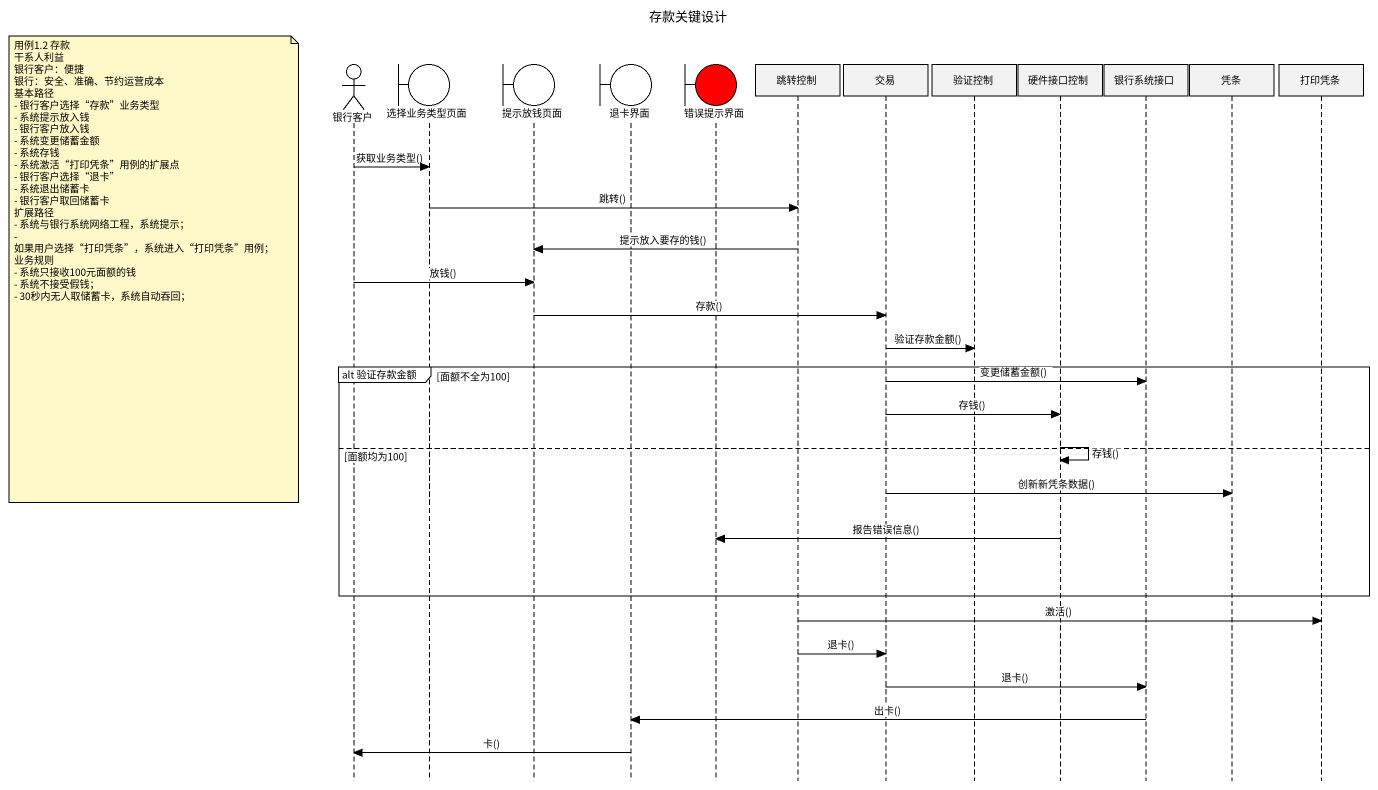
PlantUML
@startuml
title 存款关键设计
hide footbox
actor 银行客户
boundary 选择业务类型页面
boundary 提示放钱页面
boundary 退卡界面
boundary 错误提示界面 #FF0000
participant 跳转控制
participant 交易
participant 验证控制
participant 硬件接口控制
participant 银行系统接口
participant 凭条
participant 打印凭条

银行客户 -> 选择业务类型页面 : 获取业务类型()
选择业务类型页面 -> 跳转控制 : 跳转()
跳转控制 -> 提示放钱页面 : 提示放入要存的钱()
note left of 银行客户
  用例1.2 存款
  干系人利益
  银行客户：便捷
  银行：安全、准确、节约运营成本
  基本路径
  - 银行客户选择“存款”业务类型
  - 系统提示放入钱
  - 银行客户放入钱
  - 系统变更储蓄金额
  - 系统存钱
  - 系统激活“打印凭条”用例的扩展点
  - 银行客户选择“退卡”
  - 系统退出储蓄卡
  - 银行客户取回储蓄卡
  扩展路径
  - 系统与银行系统网络工程，系统提示；
  - 如果用户选择“打印凭条”，系统进入“打印凭条”用例；
  业务规则
  - 系统只接收100元面额的钱
  - 系统不接受假钱；
  - 30秒内无人取储蓄卡，系统自动吞回；
end note
银行客户 -> 提示放钱页面 : 放钱()
提示放钱页面 -> 交易 : 存款()
交易 -> 验证控制 : 验证存款金额()
group alt 验证存款金额 [面额不全为100]
  交易 -> 银行系统接口 : 变更储蓄金额()
  交易 -> 硬件接口控制 : 存钱()
  硬件接口控制 -> 硬件接口控制 : 存钱()
else 面额均为100
  交易 -> 凭条 : 创新新凭条数据()
  硬件接口控制 -> 错误提示界面 : 报告错误信息()
end
跳转控制 -> 打印凭条 : 激活()
跳转控制 -> 交易 : 退卡()
交易 -> 银行系统接口 : 退卡()
银行系统接口 -> 退卡界面 : 出卡()
退卡界面 -> 银行客户 : 卡()
@enduml
